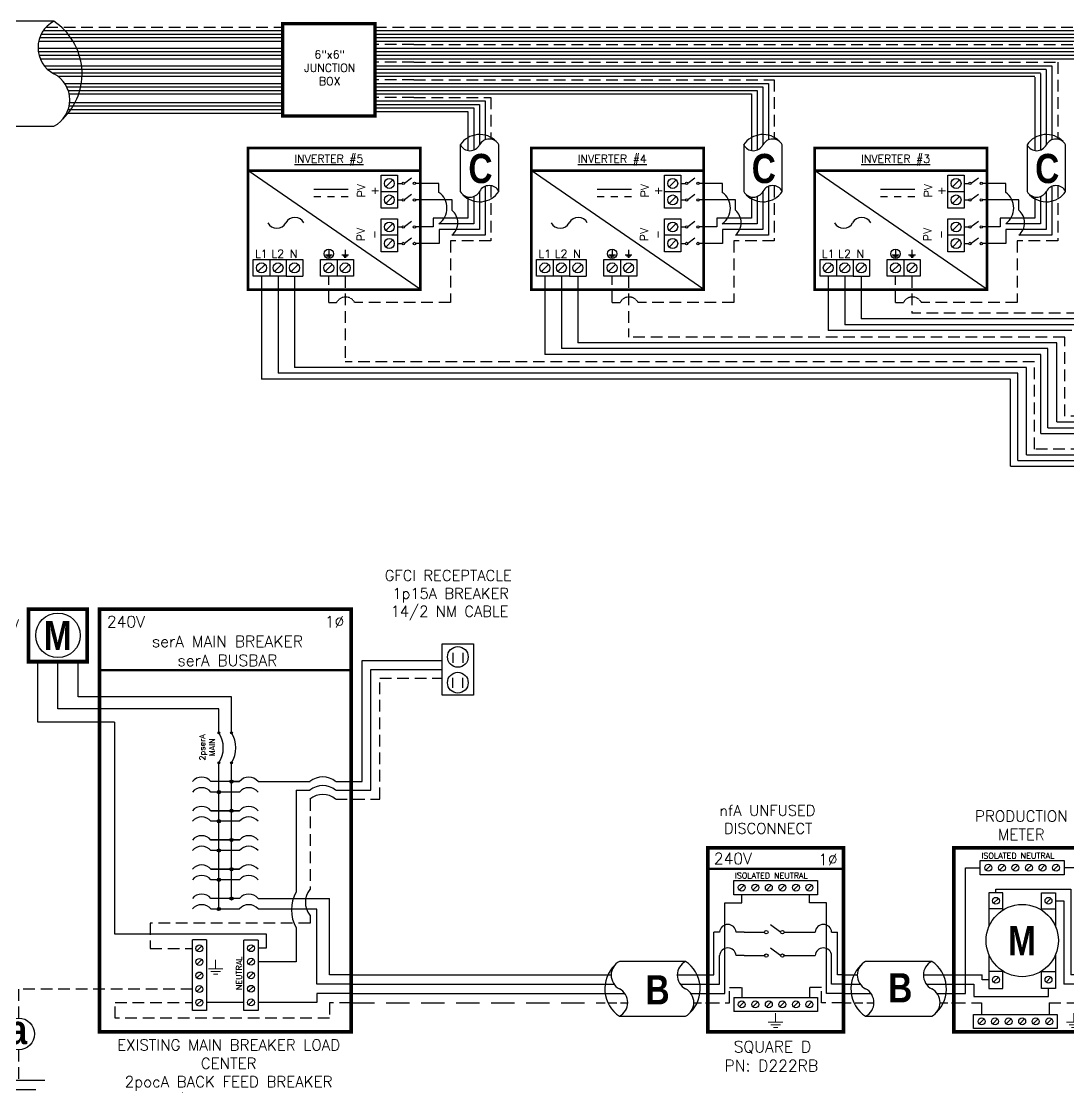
# Model space of a CAD drawing. Header units: feet. Extents: x 20562 to 21370, y 15297 to 15839.
# Drawn here: x 20851.6 to 21188.3, y 15478 to 15820.8 of the extents above; entities that cross this region are included whole.
import ezdxf

# ---------------------------------------------------------------- set-up
doc = ezdxf.new("R2010")
doc.units = ezdxf.units.FT
doc.header["$MEASUREMENT"] = 0
doc.linetypes.add('DASHED', pattern=[0.75, 0.5, -0.25])
doc.linetypes.add('HIDDEN', pattern=[0.375, 0.25, -0.125])
doc.layers.add('TEXT', color=7, linetype='Continuous')
doc.layers.add('Z - TITLEBLOCK TXT', color=7, linetype='Continuous')
doc.styles.add('ONE LINE TXT', font='techb___.ttf')
doc.styles.get("Standard").update_dxf_attribs({"font": 'simplex.shx'})

# ---------------------------------------------------------------- blocks, each defined once
blk = doc.blocks.new('*U20')
at = {"color": 7}
blk.add_line((-79.14, 9), (0, 9), dxfattribs=at)
at = {"color": 10}
blk.add_line((-79.14, 6), (0, 6), dxfattribs=at)
at = {"color": 253}
blk.add_line((-79.14, 3), (0, 3), dxfattribs=at)
at = {"color": 92, "linetype": 'DASHED', "ltscale": 15}
blk.add_line((-79.14, 0), (0, 0), dxfattribs=at)
blk = doc.blocks.new('breakerPanel')
at = {"linetype": 'Continuous'}
h = blk.add_hatch(color=1, dxfattribs=at)
h.dxf.hatch_style = 1
edge = h.paths.add_edge_path()
edge.add_arc((-42.47, 86.8), 0.291, 0, 360)
h = blk.add_hatch(color=1, dxfattribs=at)
h.dxf.hatch_style = 1
edge = h.paths.add_edge_path()
edge.add_arc((-38.44, 86.8), 0.291, 0, 360)
h = blk.add_hatch(color=1, dxfattribs=at)
h.dxf.hatch_style = 1
edge = h.paths.add_edge_path()
edge.add_arc((-42.47, 77.16), 0.291, 0, 360)
h = blk.add_hatch(color=1, dxfattribs=at)
h.dxf.hatch_style = 1
edge = h.paths.add_edge_path()
edge.add_arc((-38.44, 77.16), 0.291, 0, 360)
h = blk.add_hatch(color=1, dxfattribs=at)
h.dxf.hatch_style = 1
edge = h.paths.add_edge_path()
edge.add_arc((-38.44, 71.16), 0.528, 0, 360)
h = blk.add_hatch(color=1, dxfattribs=at)
h.dxf.hatch_style = 1
edge = h.paths.add_edge_path()
edge.add_arc((-42.47, 67.78), 0.528, 0, 360)
h = blk.add_hatch(color=1, dxfattribs=at)
h.dxf.hatch_style = 1
edge = h.paths.add_edge_path()
edge.add_arc((-38.44, 61.76), 0.528, 0, 360)
h = blk.add_hatch(color=1, dxfattribs=at)
h.dxf.hatch_style = 1
edge = h.paths.add_edge_path()
edge.add_arc((-42.47, 58.38), 0.528, 0, 360)
h = blk.add_hatch(color=1, dxfattribs=at)
h.dxf.hatch_style = 1
edge = h.paths.add_edge_path()
edge.add_arc((-38.44, 52.36), 0.528, 0, 360)
h = blk.add_hatch(color=1, dxfattribs=at)
h.dxf.hatch_style = 1
edge = h.paths.add_edge_path()
edge.add_arc((-42.47, 48.98), 0.528, 0, 360)
h = blk.add_hatch(color=1, dxfattribs=at)
h.dxf.hatch_style = 1
edge = h.paths.add_edge_path()
edge.add_arc((-38.44, 42.95), 0.528, 0, 360)
h = blk.add_hatch(color=1, dxfattribs=at)
h.dxf.hatch_style = 1
edge = h.paths.add_edge_path()
edge.add_arc((-42.47, 39.58), 0.528, 0, 360)
h = blk.add_hatch(color=1, dxfattribs=at)
h.dxf.hatch_style = 1
edge = h.paths.add_edge_path()
edge.add_arc((-38.44, 33.55), 0.528, 0, 360)
h = blk.add_hatch(color=1, dxfattribs=at)
h.dxf.hatch_style = 1
edge = h.paths.add_edge_path()
edge.add_arc((-42.47, 30.17), 0.528, 0, 360)
at = {"color": 155, "true_color": 0x647190}
blk.add_line((-80.92, 126.59), (0, 126.59), dxfattribs=at)
at = {"color": 253, "linetype": 'Continuous'}
for p, q in [((-100.73, 90.2), (-100.73, 109.7)), ((-76.04, 90.2), (-100.73, 90.2)), ((-76.04, 90.2), (-76.04, 22.16)), ((-76.04, 22.16), (-27.25, 22.16)), ((-27.25, 22.16), (-27.25, 17.57)), ((-27.25, 17.57), (-29.89, 17.57)), ((-11.01, 0.16), (-29.89, 0.16)), ((0, 3), (-11.01, 3)), ((-11.01, 3), (-11.01, 0.16))]:
    blk.add_line(p, q, dxfattribs=at)
at = {"color": 10, "linetype": 'Continuous'}
for p, q in [((-94.24, 94.51), (-94.24, 109.7)), ((-42.47, 94.51), (-94.24, 94.51)), ((-42.47, 87.09), (-42.47, 94.51)), ((-42.47, 30.17), (-42.47, 76.87)), ((-35.88, 67.78), (-45.04, 67.78)), ((-35.88, 58.38), (-45.04, 58.38)), ((-35.88, 48.98), (-45.04, 48.98)), ((-35.88, 39.58), (-45.04, 39.58)), ((-35.88, 30.17), (-45.04, 30.17)), ((-10.98, 30.17), (-29.89, 30.17)), ((-10.98, 6), (-10.98, 30.17)), ((0, 6), (-10.98, 6))]:
    blk.add_line(p, q, dxfattribs=at)
at = {"color": 7, "linetype": 'Continuous'}
for p, q in [((-87.75, 98.34), (-87.75, 109.7)), ((-38.44, 98.34), (-87.75, 98.34)), ((-38.44, 87.09), (-38.44, 98.34)), ((-38.44, 61.76), (-38.44, 76.87)), ((-35.88, 71.16), (-45.04, 71.16)), ((-38.44, 71.16), (-35.88, 71.16)), ((-45.04, 61.76), (-35.88, 61.76)), ((-35.88, 61.76), (-45.04, 61.76)), ((-38.44, 52.36), (-38.44, 61.76)), ((-45.04, 52.36), (-35.88, 52.36)), ((-35.88, 52.36), (-45.04, 52.36)), ((-38.44, 42.95), (-38.44, 52.36)), ((-45.04, 42.95), (-35.88, 42.95)), ((-35.88, 42.95), (-45.04, 42.95)), ((-38.44, 33.55), (-38.44, 42.95)), ((-35.88, 33.55), (-45.04, 33.55)), ((-6.96, 9), (-6.96, 33.55))]:
    blk.add_line(p, q, dxfattribs=at)
at = {"lineweight": 50}
blk.add_line((-80.92, 106.95), (0, 106.95), dxfattribs=at)
at = {"color": 7}
for p, q in [((-29.89, 33.55), (-6.96, 33.55)), ((0, 9), (-6.96, 9))]:
    blk.add_line(p, q, dxfattribs=at)
at = {"color": 1, "linetype": 'Continuous'}
for p, q in [((-51.03, -2.51), (-51.03, 20.23)), ((-46.49, 20.23), (-51.03, 20.23)), ((-46.49, 20.23), (-46.49, -2.51)), ((-34.43, -2.43), (-34.43, 20.16)), ((-29.89, 20.16), (-34.43, 20.16)), ((-29.89, 20.16), (-29.89, -2.43)), ((-46.49, -2.51), (-51.03, -2.51)), ((-29.89, -2.43), (-34.43, -2.43))]:
    blk.add_line(p, q, dxfattribs=at)
at = {"color": 4, "linetype": 'Continuous'}
for p, q in [((-47.97, 18.28), (-49.55, 16.71)), ((-31.37, 18.35), (-32.94, 16.78)), ((-47.97, 13.93), (-49.55, 12.36)), ((-31.37, 14), (-32.94, 12.43)), ((-47.97, 9.58), (-49.55, 8.01)), ((-31.37, 9.65), (-32.94, 8.08)), ((-47.97, 5.23), (-49.55, 3.66)), ((-31.37, 5.3), (-32.94, 3.73)), ((-47.97, 0.88), (-49.55, -0.69)), ((-31.37, 0.95), (-32.94, -0.62))]:
    blk.add_line(p, q, dxfattribs=at)
at = {"color": 92, "linetype": 'HIDDEN', "ltscale": 15}
for p, q in [((-51.03, 4.44), (-106.89, 4.44)), ((-106.89, 4.44), (-106.89, -4.87)), ((-75.84, -4.96), (-75.84, 0.09)), ((-75.84, 0.09), (-51.03, 0.09)), ((0, 0), (-6.96, 0)), ((-6.96, 0), (-6.96, -4.96)), ((-6.96, -4.96), (-75.84, -4.96)), ((-106.89, -15.1), (-106.89, -24.84))]:
    blk.add_line(p, q, dxfattribs=at)
at = {"color": 92, "linetype": 'Continuous', "ltscale": 15}
blk.add_line((-34.43, 0.09), (-46.49, 0.09), dxfattribs=at)
at = {"lineweight": 50, "const_width": 1.19}
for points in [[(-103.67, 109.7), (-103.67, 126.59), (-84.82, 126.59), (-84.82, 109.7)], [(-80.92, -9.3), (-80.92, 126.59), (0, 126.59), (0, -9.3)]]:
    blk.add_lwpolyline(points, close=True, dxfattribs=at)
at = {"color": 92, "linetype": 'Continuous', "lineweight": 5, "ltscale": 0.05, "flags": 128}
for points in [[(-43.54, 13.81), (-43.54, 10.97)], [(-45.88, 10.97), (-41.2, 10.97)], [(-42.01, 10.1), (-45.07, 10.1)], [(-42.82, 9.23), (-44.25, 9.23)]]:
    blk.add_lwpolyline(points, dxfattribs=at)
at = {"color": 92, "linetype": 'Continuous', "ltscale": 4, "flags": 128}
for points in [[(-115.37, -24.84), (-98.41, -24.84)], [(-101.35, -27.98), (-112.43, -27.98)], [(-104.29, -31.12), (-109.49, -31.12)]]:
    blk.add_lwpolyline(points, dxfattribs=at)
at = {"linetype": 'Continuous'}
blk.add_circle((-94.24, 118.15), 7.15, dxfattribs=at)
at = {"color": 1, "linetype": 'Continuous'}
for centre, radius in [((-42.47, 86.8), 0.291), ((-38.44, 86.8), 0.291), ((-42.47, 77.16), 0.291), ((-38.44, 77.16), 0.291), ((-38.44, 71.16), 0.528), ((-42.47, 67.78), 0.528), ((-38.44, 61.76), 0.528), ((-42.47, 58.38), 0.528), ((-38.44, 52.36), 0.528), ((-42.47, 48.98), 0.528), ((-38.44, 42.95), 0.528), ((-42.47, 39.58), 0.528), ((-38.44, 33.55), 0.528), ((-42.47, 30.17), 0.528)]:
    blk.add_circle(centre, radius, dxfattribs=at)
at = {"color": 4, "linetype": 'Continuous'}
for centre in [(-48.76, 17.49), (-32.16, 17.57), (-48.76, 13.14), (-32.16, 13.21), (-48.76, 8.79), (-32.16, 8.86), (-48.76, 4.44), (-32.16, 4.51), (-48.76, 0.09), (-32.16, 0.16)]:
    blk.add_circle(centre, 1.11, dxfattribs=at)
at = {"color": 7, "linetype": 'Continuous'}
blk.add_circle((-106.89, -9.99), 5.11, dxfattribs=at)
at = {"color": 1, "linetype": 'Continuous'}
for centre, radius, start, end in [((-50.14, 81.98), 9.06, 327.8708, 32.1292), ((-46.11, 81.98), 9.06, 327.8708, 32.1292), ((-48.03, 68.62), 3.93, 40.3392, 139.6608), ((-32.88, 68.62), 3.93, 40.3392, 139.6608), ((-48.03, 65.24), 3.93, 40.3392, 139.6608), ((-32.88, 65.24), 3.93, 40.3392, 139.6608), ((-48.03, 59.21), 3.93, 40.3392, 139.6608), ((-32.88, 59.21), 3.93, 40.3392, 139.6608), ((-48.03, 55.84), 3.93, 40.3392, 139.6608), ((-32.88, 55.84), 3.93, 40.3392, 139.6608), ((-48.03, 49.81), 3.93, 40.3392, 139.6608), ((-32.88, 49.81), 3.93, 40.3392, 139.6608), ((-48.03, 46.43), 3.93, 40.3392, 139.6608), ((-32.88, 46.43), 3.93, 40.3392, 139.6608), ((-48.03, 40.41), 3.93, 40.3392, 139.6608), ((-32.88, 40.41), 3.93, 40.3392, 139.6608), ((-48.03, 37.03), 3.93, 40.3392, 139.6608), ((-32.88, 37.03), 3.93, 40.3392, 139.6608), ((-48.03, 31.01), 3.93, 40.3392, 139.6608), ((-32.88, 31.01), 3.93, 40.3392, 139.6608), ((-48.03, 27.63), 3.93, 40.3392, 139.6608), ((-32.88, 27.63), 3.93, 40.3392, 139.6608)]:
    blk.add_arc(centre, radius, start, end, dxfattribs=at)
at = {"color": 253, "linetype": 'Continuous', "style": 'ONE LINE TXT'}
blk.add_text('M', height=9.38, dxfattribs=at).set_placement((-98.8, 113.43))
at = {"color": 4, "linetype": 'Continuous'}
blk.add_text('NEUTRAL', height=1.874, rotation=90, dxfattribs=at).set_placement((-35.08, 4.08))
at = {"color": 1, "attachment_point": 5}
for s, width, gutter_width, heights, insert, char_height in [('EXISTING\\P120/240V UTILITY METER', 0.0523, 7.17, [0], (-118.95, 118.48), 3.5433), ('240V', 0.1481, 0.75, [0], (-72.39, 122.54), 3.658), ('1∅', 0.1481, 0.75, [0], (-5.31, 122.54), 3.658), ('serA MAIN BREAKER\\PserA BUSBAR', 72.4998, 0.75, [0], (-39.75, 113.14), 3.6576), ('EXISTING MAIN BREAKER LOAD CENTER\\P2pocA BACK FEED BREAKER W/BREAKER LOCK\\P{\\fVerdana|b1|i0|c0|p34;NEC 690.64}', 79.2627, 97.94, [154.49], (-39.35, -25.39), 3.5433)]:
    blk.add_mtext_dynamic_manual_height_columns(s, width=width, gutter_width=gutter_width, heights=heights, dxfattribs=dict(at, insert=insert, char_height=char_height))
at = {"color": 4, "linetype": 'Continuous', "insert": (-46.25, 82.15), "char_height": 1.874, "attachment_point": 5, "rotation": 90}
blk.add_mtext_dynamic_manual_height_columns('2pserA\\PMAIN', width=0.1481, gutter_width=0.75, heights=[0], dxfattribs=at)
at = {"color": 1, "linetype": 'Continuous', "insert": (-110.08, -3.93), "char_height": 9.3833, "attachment_point": 1, "style": 'ONE LINE TXT'}
blk.add_mtext_dynamic_manual_height_columns('{\\W1;\\C256;a}', width=0.1385, gutter_width=2.13, heights=[0], dxfattribs=at)
blk = doc.blocks.new('*U16')
at = {"color": 7}
blk.add_blockref('breakerPanel', (0, 0), dxfattribs=at)
blk = doc.blocks.new('gfci1')
at = {"color": 7, "linetype": 'Continuous'}
for p, q in [((62.57, 41.42), (62.57, 38.21)), ((65.87, 41.42), (65.87, 38.21)), ((33.46, 0), (33.46, 38.87)), ((33.46, 38.87), (59.14, 38.87)), ((62.57, 30.17), (62.57, 33.39)), ((65.87, 30.17), (65.87, 33.39)), ((0, 0), (16.69, 0)), ((24.94, 0), (33.46, 0))]:
    blk.add_line(p, q, dxfattribs=at)
at = {"color": 253, "linetype": 'Continuous'}
for p, q in [((36.28, -2.82), (36.28, 36.06)), ((36.28, 36.06), (59.14, 36.06)), ((12.22, -2.82), (16.69, -2.82)), ((12.22, -2.82), (12.22, -35.5)), ((24.94, -2.82), (36.28, -2.82)), ((12.22, -47.07), (12.22, -57.95)), ((12.22, -57.95), (0, -57.95))]:
    blk.add_line(p, q, dxfattribs=at)
at = {"color": 7}
blk.add_line((16.69, -45.52), (16.69, -45.52), dxfattribs=at)
at = {"color": 7, "linetype": 'Continuous'}
blk.add_lwpolyline([(59.14, 44.31), (69.3, 44.31), (69.3, 27.81), (59.14, 27.81)], close=True, dxfattribs=at)
for centre in [(64.22, 40.06), (64.22, 31.78)]:
    blk.add_circle(centre, 3.33, dxfattribs=at)
blk.add_arc((20.81, -4.99), 6.47, 50.3905, 129.6095, dxfattribs=at)
at = {"color": 253, "linetype": 'Continuous'}
for centre, radius, start, end in [((20.81, -7.8), 6.47, 50.3905, 129.6095), ((22.72, -41.29), 11.99, 151.1704, 208.8296)]:
    blk.add_arc(centre, radius, start, end, dxfattribs=at)
at = {"layer": 'TEXT', "color": 92, "linetype": 'HIDDEN', "ltscale": 15}
for p, q in [((39.09, -5.63), (39.09, 33.24)), ((39.09, 33.24), (59.14, 33.24)), ((16.69, -5.63), (16.69, -34.69)), ((24.94, -5.63), (39.09, -5.63)), ((16.69, -42.94), (16.69, -45.52)), ((16.69, -45.52), (-34.69, -45.52)), ((-34.69, -45.52), (-34.69, -53.67)), ((-34.69, -53.67), (-21.14, -53.67))]:
    blk.add_line(p, q, dxfattribs=at)
at = {"layer": 'TEXT', "color": 92, "linetype": 'Continuous', "ltscale": 15}
for centre, start, end in [((20.81, -10.62), 50.3905, 129.6095), ((21.67, -38.81), 140.3905, 219.6095)]:
    blk.add_arc(centre, 6.47, start, end, dxfattribs=at)
at = {"layer": 'TEXT', "color": 1, "insert": (27.72, 67.97), "char_height": 3.4544, "attachment_point": 1}
blk.add_mtext_dynamic_manual_height_columns('\\A1;\\pi12.999;GFCI RECEPTACLE\\P\\pi15.467;1p15A BREAKER\\P\\pi14.891;14/2 NM CABLE', width=71.8931, gutter_width=92.23, heights=[24.13], dxfattribs=at)
blk = doc.blocks.new('*U12')
at = {"color": 7, "linetype": 'Continuous'}
for p, q in [((-7.14, 13.31), (-28.39, 13.31)), ((-28.39, -4.31), (-7.14, -4.31))]:
    blk.add_line(p, q, dxfattribs=at)
at = {"color": 7}
for p, q in [((-35.53, 9), (-31.05, 9)), ((-9.81, 9), (0, 9))]:
    blk.add_line(p, q, dxfattribs=at)
at = {"color": 10}
for p, q in [((-35.53, 6), (-30.11, 6)), ((-8.87, 6), (0, 6))]:
    blk.add_line(p, q, dxfattribs=at)
at = {"color": 253}
for p, q in [((-35.53, 3), (-26.66, 3)), ((-5.41, 3), (0, 3))]:
    blk.add_line(p, q, dxfattribs=at)
at = {"color": 92, "linetype": 'HIDDEN', "ltscale": 10}
for p, q in [((-4.48, 0), (0, 0)), ((-35.53, 0), (-25.72, 0))]:
    blk.add_line(p, q, dxfattribs=at)
at = {"color": 7, "linetype": 'Continuous'}
for centre, start, end in [((-22.54, 4.5), 133.9732, 236.4265), ((-12.99, 4.5), 313.9732, 56.4265)]:
    blk.add_arc(centre, 10.58, start, end, dxfattribs=at)
at = {"linetype": 'Continuous'}
for centre, start, end in [((-26.08, 8.91), 117.6639, 242.3361), ((-4.83, 8.91), 117.6639, 242.3361), ((-30.7, 0.09), 297.6639, 62.3361), ((-9.45, 0.09), 297.6639, 62.3361)]:
    blk.add_arc(centre, 4.98, start, end, dxfattribs=at)
blk = doc.blocks.new('unfusedDisconnect')
at = {"lineweight": 50}
blk.add_line((-43.61, 43.06), (0, 43.06), dxfattribs=at)
at = {"color": 1, "linetype": 'Continuous'}
for p, q in [((-35.27, 34.78), (-35.27, 39.32)), ((-35.27, 39.32), (-8.32, 39.32)), ((-8.32, 39.32), (-8.32, 34.78)), ((-8.32, 34.78), (-35.27, 34.78)), ((-23.43, 25.18), (-20.16, 22.74)), ((-31.89, 22.73), (-25.32, 22.73)), ((-19.08, 22.73), (-11.7, 22.73)), ((-23.43, 17.65), (-20.16, 15.2)), ((-31.89, 15.2), (-25.32, 15.2)), ((-19.08, 15.2), (-11.7, 15.19)), ((-35.27, 1.76), (-8.32, 1.76)), ((-35.27, 1.76), (-35.27, -2.78)), ((-8.32, 1.76), (-8.32, -2.78)), ((-8.32, -2.78), (-35.27, -2.78))]:
    blk.add_line(p, q, dxfattribs=at)
at = {"color": 4, "linetype": 'Continuous'}
for p, q in [((-31.89, 37.83), (-33.46, 36.26)), ((-27.53, 37.83), (-29.11, 36.26)), ((-23.18, 37.83), (-24.76, 36.26)), ((-18.83, 37.83), (-20.41, 36.26)), ((-14.48, 37.83), (-16.06, 36.26)), ((-10.13, 37.83), (-11.7, 36.26)), ((-31.89, 0.28), (-33.46, -1.3)), ((-27.53, 0.28), (-29.11, -1.3)), ((-23.18, 0.28), (-24.76, -1.3)), ((-18.83, 0.28), (-20.41, -1.3)), ((-14.48, 0.28), (-16.06, -1.3)), ((-10.13, 0.28), (-11.7, -1.3))]:
    blk.add_line(p, q, dxfattribs=at)
at = {"color": 253, "linetype": 'Continuous'}
for p, q in [((-32.67, 32.17), (-32.67, 34.78)), ((-10.92, 32.17), (-10.92, 34.78)), ((-38.16, 3), (-38.16, 32.17)), ((-38.16, 32.17), (-32.67, 32.17)), ((-5.43, 32.17), (-10.92, 32.17)), ((-5.43, 3), (-5.43, 32.17)), ((-43.61, 3), (-38.16, 3)), ((0, 3), (-5.43, 3))]:
    blk.add_line(p, q, dxfattribs=at)
at = {"color": 7, "linetype": 'Continuous'}
for p, q in [((-41.66, 9), (-41.66, 22.73)), ((-39.8, 22.73), (-41.66, 22.73)), ((-31.89, 22.73), (-34.52, 22.73)), ((-11.7, 22.73), (-9.07, 22.73)), ((-3.79, 22.73), (-1.93, 22.73)), ((-1.93, 9), (-1.93, 22.73))]:
    blk.add_line(p, q, dxfattribs=at)
at = {"color": 10, "linetype": 'Continuous'}
for p, q in [((-39.8, 6), (-39.8, 15.2)), ((-31.89, 15.2), (-34.52, 15.2)), ((-11.7, 15.2), (-9.07, 15.2)), ((-3.79, 6), (-3.79, 15.2)), ((-43.61, 6), (-39.8, 6)), ((0, 6), (-3.79, 6))]:
    blk.add_line(p, q, dxfattribs=at)
at = {"color": 7}
for p, q in [((-43.61, 9), (-41.66, 9)), ((0, 9), (-1.93, 9))]:
    blk.add_line(p, q, dxfattribs=at)
at = {"color": 92, "linetype": 'HIDDEN', "ltscale": 15}
for p, q in [((-36.58, 0), (-36.58, 4.9)), ((-36.58, 4.9), (-32.67, 4.9)), ((-32.67, 4.9), (-32.67, 1.76)), ((-7.01, 4.9), (-10.92, 4.9)), ((-10.92, 4.9), (-10.92, 1.76)), ((-7.01, 0), (-7.01, 4.9)), ((-43.61, 0), (-36.58, 0)), ((0, 0), (-7.01, 0))]:
    blk.add_line(p, q, dxfattribs=at)
at = {"lineweight": 50, "const_width": 1.19}
blk.add_lwpolyline([(-43.61, -9.34), (-43.61, 49.84), (0, 49.84), (0, -9.34)], close=True, dxfattribs=at)
at = {"color": 92, "linetype": 'Continuous', "lineweight": 5, "ltscale": 0.05, "flags": 128}
for points in [[(-21.8, -3.32), (-21.8, -6.17)], [(-24.14, -6.17), (-19.45, -6.17)], [(-20.27, -7.03), (-23.32, -7.03)], [(-21.08, -7.9), (-22.51, -7.9)]]:
    blk.add_lwpolyline(points, dxfattribs=at)
at = {"color": 4, "linetype": 'Continuous'}
for centre in [(-32.67, 37.05), (-28.32, 37.05), (-23.97, 37.05), (-19.62, 37.05), (-15.27, 37.05), (-10.92, 37.05), (-32.67, -0.51), (-28.32, -0.51), (-23.97, -0.51), (-19.62, -0.51), (-15.27, -0.51), (-10.92, -0.51)]:
    blk.add_circle(centre, 1.11, dxfattribs=at)
at = {"color": 1, "linetype": 'Continuous'}
for centre in [(-24.78, 22.73), (-19.62, 22.73), (-24.78, 15.2), (-19.62, 15.2)]:
    blk.add_circle(centre, 0.541, dxfattribs=at)
at = {"color": 7, "linetype": 'Continuous'}
for centre in [(-37.16, 22.58), (-6.43, 22.58)]:
    blk.add_arc(centre, 2.64, 3.2819, 176.7181, dxfattribs=at)
at = {"color": 10, "linetype": 'Continuous'}
for centre in [(-37.16, 15.04), (-6.43, 15.04)]:
    blk.add_arc(centre, 2.64, 3.2819, 176.7181, dxfattribs=at)
at = {"color": 4, "linetype": 'Continuous'}
blk.add_text('ISOLATED NEUTRAL', height=1.8743, dxfattribs=at).set_placement((-34.91, 39.97))
at = {"color": 1}
for s, width, gutter_width, heights, insert, char_height, attachment_point in [('\\A1;\\pi15.271;nfA UNFUSED \\P\\pi16.834;DISCONNECT', 64.922, 0, [11.89], (-55.21, 63.58), 3.4544, 1), ('240V', 0.1481, 0.75, [0], (-35.55, 46.4), 3.658, 5), ('1∅', 0.1481, 0.75, [0], (-4.98, 46.1), 3.658, 5), ('\\A1;\\pi11.999,t30.287;SQUARE D\\P\\pi9.0377,t27.326;PN: D222RB', 51.6906, 0.203, [45.94], (-47.25, -12.27), 3.6576, 1)]:
    blk.add_mtext_dynamic_manual_height_columns(s, width=width, gutter_width=gutter_width, heights=heights, dxfattribs=dict(at, insert=insert, char_height=char_height, attachment_point=attachment_point))
blk = doc.blocks.new('*U21')
at = {"color": 7}
for name, p in [('unfusedDisconnect', (0, 0)), ('*U12', (-43.61, 0))]:
    blk.add_blockref(name, p, dxfattribs=at)
at = {"layer": 'Z - TITLEBLOCK TXT', "color": 1, "linetype": 'Continuous', "insert": (-63.63, 8.88), "char_height": 9.3833, "attachment_point": 1, "style": 'ONE LINE TXT'}
blk.add_mtext_dynamic_manual_height_columns('{\\W1;\\C256;B}', width=0.1385, gutter_width=2.13, heights=[0], dxfattribs=at)
blk = doc.blocks.new('productionMeter')
at = {"color": 1, "linetype": 'Continuous'}
for p, q in [((-35.13, 41.18), (-35.13, 45.72)), ((-35.13, 45.72), (-8.18, 45.72)), ((-8.18, 45.72), (-8.18, 41.18)), ((-8.18, 41.18), (-35.13, 41.18)), ((-32.38, 35.4), (-32.38, 24.5)), ((-27.84, 35.4), (-32.38, 35.4)), ((-27.84, 29.86), (-27.84, 35.4)), ((-15.47, 29.86), (-15.47, 35.4)), ((-15.47, 35.4), (-10.93, 35.4)), ((-10.93, 35.4), (-10.93, 24.5)), ((-27.84, 30.21), (-32.38, 30.21)), ((-15.47, 30.21), (-10.93, 30.21)), ((-32.38, 15.55), (-32.38, 4.64)), ((-10.93, 15.55), (-10.93, 4.64)), ((-27.84, 10.04), (-32.38, 10.04)), ((-27.84, 4.64), (-27.84, 10.18)), ((-15.47, 4.64), (-15.47, 10.18)), ((-15.47, 10.04), (-10.93, 10.04)), ((-32.38, 4.64), (-27.84, 4.64)), ((-10.93, 4.64), (-15.47, 4.64)), ((-37.32, -8.24), (-37.32, -3.7)), ((-37.32, -3.7), (-10.37, -3.7)), ((-10.37, -3.7), (-10.37, -8.24)), ((-10.37, -8.24), (-37.32, -8.24))]:
    blk.add_line(p, q, dxfattribs=at)
at = {"color": 253, "linetype": 'Continuous'}
for p, q in [((-39.9, 3), (-39.9, 43.45)), ((-39.9, 43.45), (-35.13, 43.45)), ((-3.71, 43.45), (-8.18, 43.45)), ((-3.71, 43.45), (-3.71, 3)), ((-43.61, 3), (-39.9, 3)), ((0, 3), (-3.71, 3))]:
    blk.add_line(p, q, dxfattribs=at)
at = {"color": 4, "linetype": 'Continuous'}
for p, q in [((-31.74, 44.23), (-33.32, 42.66)), ((-27.39, 44.23), (-28.97, 42.66)), ((-23.04, 44.23), (-24.62, 42.66)), ((-18.69, 44.23), (-20.26, 42.66)), ((-14.34, 44.23), (-15.91, 42.66)), ((-9.99, 44.23), (-11.56, 42.66)), ((-29.33, 33.59), (-30.9, 32.02)), ((-12.41, 33.59), (-13.98, 32.02)), ((-29.33, 8.23), (-30.9, 6.66)), ((-12.41, 8.23), (-13.98, 6.66)), ((-33.93, -5.19), (-35.51, -6.76)), ((-29.58, -5.19), (-31.15, -6.76)), ((-25.23, -5.19), (-26.8, -6.76)), ((-20.88, -5.19), (-22.45, -6.76)), ((-16.53, -5.19), (-18.1, -6.76)), ((-12.18, -5.19), (-13.75, -6.76))]:
    blk.add_line(p, q, dxfattribs=at)
at = {"color": 7}
for p, q in [((-30.11, 35.4), (-30.11, 36.59)), ((-30.11, 36.59), (-5.98, 36.59)), ((-5.98, 36.59), (-5.98, 9)), ((-43.61, 9), (-34.54, 9)), ((-34.54, 7.44), (-34.54, 9)), ((-32.38, 7.44), (-34.54, 7.44)), ((0, 9), (-5.98, 9))]:
    blk.add_line(p, q, dxfattribs=at)
at = {"color": 10, "linetype": 'Continuous'}
for p, q in [((-10.93, 32.81), (-8.25, 32.81)), ((-8.25, 32.81), (-8.25, 6)), ((-43.61, 6), (-37.24, 6)), ((-37.24, 6), (-37.24, 2.05)), ((-13.2, 2.05), (-13.2, 4.64)), ((0, 6), (-8.25, 6)), ((-37.24, 2.05), (-13.2, 2.05))]:
    blk.add_line(p, q, dxfattribs=at)
at = {"color": 92, "linetype": 'HIDDEN', "ltscale": 15}
for p, q in [((-43.61, 0), (-34.72, 0)), ((-12.97, 0), (-12.97, -3.7)), ((-12.97, 0), (0, 0)), ((-34.72, 0), (-34.72, -3.7))]:
    blk.add_line(p, q, dxfattribs=at)
at = {"lineweight": 50, "const_width": 1.19}
blk.add_lwpolyline([(-43.61, -9.34), (-43.61, 49.84), (0, 49.84), (0, -9.34)], close=True, dxfattribs=at)
at = {"color": 92, "linetype": 'Continuous', "lineweight": 5, "ltscale": 0.05, "flags": 128}
for points in [[(-5.04, -3.33), (-5.04, -6.18)], [(-2.7, -6.18), (-7.38, -6.18)], [(-6.57, -7.05), (-3.51, -7.05)], [(-5.76, -7.91), (-4.32, -7.91)]]:
    blk.add_lwpolyline(points, dxfattribs=at)
at = {"color": 4, "linetype": 'Continuous'}
for centre in [(-32.53, 43.45), (-28.18, 43.45), (-23.83, 43.45), (-19.48, 43.45), (-15.13, 43.45), (-10.78, 43.45), (-30.11, 32.81), (-13.2, 32.81), (-30.11, 7.44), (-13.2, 7.44), (-34.72, -5.97), (-30.37, -5.97), (-26.02, -5.97), (-21.67, -5.97), (-17.32, -5.97), (-12.97, -5.97)]:
    blk.add_circle(centre, 1.11, dxfattribs=at)
at = {"linetype": 'Continuous'}
blk.add_circle((-21.65, 20.02), 11.62, dxfattribs=at)
at = {"color": 4, "linetype": 'Continuous'}
blk.add_text('ISOLATED NEUTRAL', height=1.8743, dxfattribs=at).set_placement((-34.77, 46.37))
at = {"color": 253, "linetype": 'Continuous', "style": 'ONE LINE TXT'}
blk.add_text('M', height=9.38, dxfattribs=at).set_placement((-26.21, 15.31))
at = {"color": 1, "insert": (-21.93, 57.08), "char_height": 3.5433, "attachment_point": 5}
blk.add_mtext_dynamic_manual_height_columns('PRODUCTION METER', width=1.3203, gutter_width=7.17, heights=[0], dxfattribs=at)
blk = doc.blocks.new('*U17')
at = {"color": 7}
blk.add_blockref('productionMeter', (0, 0), dxfattribs=at)

msp = doc.modelspace()

# ---------------------------------------------------------------- linework, layer by layer
at = {"color": 7, "linetype": 'Continuous'}
for p, q in [((20862.07, 15820.85), (20821.44, 15820.85)), ((20858.7, 15817.88), (20935.65, 15817.88)), ((20965.26, 15817.88), (20977.79, 15817.88)), ((20977.79, 15817.88), (21365.13, 15817.88)), ((20857.53, 15815.62), (20935.65, 15815.62)), ((20965.26, 15815.62), (20977.79, 15815.62)), ((20977.79, 15815.62), (21361.44, 15815.62)), ((20856.98, 15812.23), (20935.65, 15812.23)), ((20857.29, 15809.97), (20935.65, 15809.97)), ((20965.26, 15812.23), (20977.79, 15812.23)), ((20965.26, 15809.97), (20977.79, 15809.97)), ((20977.79, 15812.23), (21274.03, 15812.23)), ((20977.79, 15809.97), (21270.34, 15809.96)), ((20858.98, 15806.57), (20935.65, 15806.57)), ((20965.26, 15806.57), (20977.79, 15806.57)), ((20977.79, 15806.57), (21182.93, 15806.56)), ((21182.93, 15806.5), (21182.93, 15782.74)), ((20861.52, 15804.3), (20935.65, 15804.3)), ((20965.26, 15804.3), (20977.79, 15804.3)), ((20977.79, 15804.3), (21179.24, 15804.3)), ((21179.24, 15804.12), (21179.24, 15779.46)), ((20865.53, 15800.9), (20935.65, 15800.9)), ((20866.66, 15798.64), (20935.65, 15798.64)), ((20965.26, 15800.9), (20977.79, 15800.9)), ((20965.26, 15798.64), (20977.79, 15798.64)), ((20977.79, 15800.9), (21091.83, 15800.9)), ((20977.79, 15798.64), (21088.14, 15798.64)), ((21088.14, 15798.64), (21088.14, 15779.46)), ((21091.83, 15800.9), (21091.83, 15782.74)), ((20965.26, 15795.24), (20977.79, 15795.24)), ((20977.79, 15795.24), (21000.73, 15795.24)), ((21000.73, 15795.24), (21000.73, 15782.74)), ((20866.67, 15792.5), (20935.65, 15792.5)), ((20867.14, 15794.76), (20935.65, 15794.76)), ((20965.26, 15792.98), (20977.79, 15792.98)), ((20977.79, 15792.98), (20997.04, 15792.98)), ((20997.04, 15792.98), (20997.04, 15779.46)), ((20821.44, 15787.13), (20862.07, 15787.13)), ((20992.72, 15781.12), (20992.72, 15766.16)), ((21005.12, 15766.16), (21005.12, 15781.12)), ((21083.82, 15781.12), (21083.82, 15766.16)), ((21096.22, 15766.16), (21096.22, 15781.12)), ((21174.92, 15781.12), (21174.92, 15766.16)), ((21187.32, 15766.16), (21187.32, 15781.12)), ((20979.88, 15734.59), (20924.44, 15772.86)), ((21070.98, 15734.59), (21015.54, 15772.86)), ((21162.08, 15734.59), (21106.64, 15772.86)), ((20985.86, 15768.72), (20978.37, 15768.72)), ((20985.86, 15765.83), (20985.86, 15768.72)), ((21000.73, 15767.79), (21000.73, 15752.07)), ((21076.96, 15768.72), (21069.47, 15768.72)), ((21076.96, 15765.83), (21076.96, 15768.72)), ((21091.83, 15767.79), (21091.83, 15752.07)), ((21168.06, 15768.72), (21160.57, 15768.72)), ((21168.06, 15765.83), (21168.06, 15768.72)), ((21182.93, 15767.79), (21182.93, 15752.07)), ((20956.69, 15766.8), (20945.59, 15766.8)), ((20947.91, 15764.4), (20945.59, 15764.4)), ((20952.3, 15764.4), (20949.98, 15764.4)), ((20956.69, 15764.4), (20954.37, 15764.4)), ((20997.04, 15764.51), (20997.04, 15755.76)), ((21047.79, 15766.8), (21036.69, 15766.8)), ((21039.01, 15764.4), (21036.69, 15764.4)), ((21043.4, 15764.4), (21041.08, 15764.4)), ((21047.79, 15764.4), (21045.47, 15764.4)), ((21088.14, 15764.51), (21088.14, 15755.76)), ((21138.89, 15766.8), (21127.79, 15766.8)), ((21130.11, 15764.4), (21127.79, 15764.4)), ((21134.5, 15764.4), (21132.18, 15764.4)), ((21138.89, 15764.4), (21136.57, 15764.4)), ((21179.24, 15764.51), (21179.24, 15755.76)), ((20990.05, 15763.42), (20978.37, 15763.42)), ((20990.05, 15760.09), (20990.05, 15763.42)), ((21081.15, 15763.42), (21069.47, 15763.42)), ((21081.15, 15760.09), (21081.15, 15763.42)), ((21172.25, 15763.42), (21160.57, 15763.42)), ((21172.25, 15760.09), (21172.25, 15763.42)), ((20997.04, 15755.76), (20985.86, 15755.76)), ((21088.14, 15755.76), (21076.96, 15755.76)), ((21179.24, 15755.76), (21168.06, 15755.76)), ((21000.73, 15752.07), (20990.05, 15752.07)), ((21091.83, 15752.07), (21081.15, 15752.07)), ((21182.93, 15752.07), (21172.25, 15752.07)), ((20928.81, 15738.93), (20928.81, 15705.82)), ((21019.91, 15738.93), (21019.91, 15713.76)), ((21111.01, 15738.93), (21111.01, 15721.44)), ((21189.28, 15721.44), (21111.01, 15721.44)), ((21179.37, 15713.76), (21019.91, 15713.76)), ((21179.37, 15688.35), (21179.37, 15713.76)), ((21169.65, 15705.82), (20928.81, 15705.82)), ((21169.65, 15677.77), (21169.65, 15705.82)), ((21179.37, 15688.35), (21307.08, 15688.35)), ((21169.65, 15677.77), (21307.08, 15677.77))]:
    msp.add_line(p, q, dxfattribs=at)
at = {"color": 253, "linetype": 'Continuous'}
for p, q in [((20858.02, 15816.75), (20935.65, 15816.75)), ((20965.26, 15816.75), (20977.79, 15816.75)), ((20977.79, 15816.75), (21363.28, 15816.75)), ((20857.2, 15814.49), (20935.65, 15814.49)), ((20965.26, 15814.49), (20977.79, 15814.49)), ((20977.79, 15814.49), (21359.59, 15814.49)), ((20857.07, 15811.1), (20935.65, 15811.1)), ((20857.68, 15808.83), (20935.65, 15808.83)), ((20965.26, 15811.1), (20977.79, 15811.1)), ((20965.26, 15808.83), (20977.79, 15808.83)), ((20977.79, 15811.1), (21272.18, 15811.1)), ((20977.79, 15808.83), (21268.49, 15808.83)), ((20860.02, 15805.43), (20935.65, 15805.43)), ((20965.26, 15805.43), (20977.79, 15805.43)), ((20977.79, 15805.43), (21181.08, 15805.43)), ((20863.37, 15803.17), (20935.65, 15803.17)), ((20965.26, 15803.17), (20977.79, 15803.17)), ((20977.79, 15803.17), (21177.39, 15803.17)), ((21177.39, 15802.93), (21177.39, 15779.3)), ((21181.08, 15805.31), (21181.08, 15781.04)), ((20866.19, 15799.77), (20935.65, 15799.77)), ((20965.26, 15799.77), (20977.79, 15799.77)), ((20977.79, 15799.77), (21089.98, 15799.77)), ((21089.98, 15799.77), (21089.98, 15781.04)), ((20866.97, 15797.5), (20935.65, 15797.5)), ((20965.26, 15797.5), (20977.79, 15797.5)), ((20977.79, 15797.51), (21086.29, 15797.51)), ((21086.29, 15797.51), (21086.29, 15779.3)), ((20866.97, 15793.63), (20935.65, 15793.63)), ((20965.26, 15794.11), (20977.79, 15794.11)), ((20965.26, 15791.84), (20977.79, 15791.84)), ((20977.79, 15794.11), (20998.88, 15794.11)), ((20977.79, 15791.84), (20995.19, 15791.85)), ((20995.19, 15791.85), (20995.19, 15779.3)), ((20998.88, 15794.11), (20998.88, 15781.04)), ((20866.2, 15791.36), (20935.65, 15791.36)), ((20995.19, 15764.34), (20995.19, 15757.61)), ((20998.88, 15766.09), (20998.88, 15753.92)), ((21086.29, 15764.34), (21086.29, 15757.61)), ((21089.98, 15766.09), (21089.98, 15753.92)), ((21177.39, 15764.34), (21177.39, 15757.61)), ((21181.08, 15766.09), (21181.08, 15753.92)), ((20995.19, 15757.61), (20984.04, 15757.61)), ((20984.04, 15757.61), (20984.04, 15754.72)), ((21086.29, 15757.61), (21075.14, 15757.61)), ((21075.14, 15757.61), (21075.14, 15754.72)), ((21177.39, 15757.61), (21166.24, 15757.61)), ((21166.24, 15757.61), (21166.24, 15754.72)), ((20984.04, 15754.72), (20978.37, 15754.72)), ((21075.14, 15754.72), (21069.47, 15754.72)), ((21166.24, 15754.72), (21160.57, 15754.72)), ((20998.88, 15753.92), (20985.89, 15753.92)), ((20985.89, 15753.92), (20985.89, 15749.41)), ((21089.98, 15753.92), (21076.99, 15753.92)), ((21076.99, 15753.92), (21076.99, 15749.41)), ((21181.08, 15753.92), (21168.09, 15753.92)), ((21168.09, 15753.92), (21168.09, 15749.41)), ((20985.89, 15749.41), (20978.37, 15749.41)), ((21076.99, 15749.41), (21069.47, 15749.41)), ((21168.09, 15749.41), (21160.57, 15749.41)), ((20939.42, 15738.93), (20939.42, 15709.52)), ((21030.52, 15738.93), (21030.52, 15717.47)), ((21121.62, 15738.93), (21121.62, 15725.14)), ((21194.4, 15725.14), (21121.62, 15725.14)), ((21184.5, 15717.47), (21030.52, 15717.47)), ((21184.5, 15692.05), (21184.5, 15717.47)), ((21174.77, 15709.52), (20939.42, 15709.52)), ((21174.77, 15681.47), (21174.77, 15709.52)), ((21184.5, 15692.05), (21305.18, 15692.05)), ((21174.77, 15681.47), (21305.18, 15681.47))]:
    msp.add_line(p, q, dxfattribs=at)
at = {"color": 92, "linetype": 'HIDDEN', "ltscale": 15}
for p, q in [((20859.63, 15819.02), (20935.65, 15819.02)), ((20965.26, 15819.02), (20977.79, 15819.02)), ((20977.79, 15819.02), (21366.97, 15819.02)), ((20977.79, 15813.36), (20965.26, 15813.36)), ((20977.79, 15813.36), (21275.87, 15813.36)), ((20977.79, 15807.7), (20965.26, 15807.7)), ((20977.79, 15807.7), (21184.77, 15807.7)), ((21184.77, 15807.7), (21184.77, 15782.95)), ((20977.79, 15802.03), (20965.26, 15802.03)), ((20977.79, 15802.04), (21093.67, 15802.04)), ((21093.67, 15802.04), (21093.67, 15782.95)), ((20977.79, 15796.37), (20965.26, 15796.37)), ((20977.79, 15796.37), (21002.57, 15796.37)), ((21002.57, 15796.37), (21002.57, 15782.95)), ((21002.57, 15768), (21002.57, 15750.22)), ((21093.67, 15768), (21093.67, 15750.22)), ((21184.77, 15768), (21184.77, 15750.22)), ((21002.57, 15750.22), (20989.55, 15750.22)), ((20989.55, 15750.22), (20989.55, 15730.46)), ((21093.67, 15750.22), (21080.65, 15750.22)), ((21080.65, 15750.22), (21080.65, 15730.46)), ((21184.77, 15750.22), (21171.75, 15750.22)), ((21171.75, 15750.22), (21171.75, 15730.46)), ((20950.43, 15730.46), (20950.43, 15738.93)), ((20955.73, 15738.93), (20955.73, 15711.37)), ((21041.53, 15730.46), (21041.53, 15738.93)), ((21046.83, 15738.93), (21046.83, 15719.32)), ((21132.63, 15730.46), (21132.63, 15738.93)), ((21137.93, 15738.93), (21137.93, 15726.99)), ((20950.43, 15730.46), (20952.96, 15730.46)), ((20989.55, 15730.46), (20958.76, 15730.46)), ((21041.53, 15730.46), (21044.06, 15730.46)), ((21080.65, 15730.46), (21049.86, 15730.46)), ((21132.63, 15730.46), (21135.16, 15730.46)), ((21171.75, 15730.46), (21140.96, 15730.46)), ((21196.97, 15726.99), (21137.93, 15726.99)), ((21187.06, 15719.32), (21046.83, 15719.32)), ((21187.06, 15693.9), (21187.06, 15719.32)), ((21177.34, 15711.37), (20955.73, 15711.37)), ((21177.34, 15683.32), (21177.34, 15711.37)), ((21305.23, 15693.9), (21187.06, 15693.9)), ((21305.23, 15683.32), (21177.34, 15683.32))]:
    msp.add_line(p, q, dxfattribs=at)
at = {"color": 1, "linetype": 'Continuous'}
for p, q in [((20967.24, 15760.76), (20967.24, 15771.37)), ((20967.24, 15771.37), (20972.55, 15771.37)), ((20967.24, 15760.76), (20967.24, 15771.37)), ((20972.55, 15771.37), (20972.55, 15760.76)), ((20972.55, 15771.37), (20972.55, 15766.07)), ((21058.34, 15760.76), (21058.34, 15771.37)), ((21058.34, 15771.37), (21063.65, 15771.37)), ((21058.34, 15760.76), (21058.34, 15771.37)), ((21063.65, 15771.37), (21063.65, 15760.76)), ((21063.65, 15771.37), (21063.65, 15766.07)), ((21149.44, 15760.76), (21149.44, 15771.37)), ((21149.44, 15771.37), (21154.75, 15771.37)), ((21149.44, 15760.76), (21149.44, 15771.37)), ((21154.75, 15771.37), (21154.75, 15760.76)), ((21154.75, 15771.37), (21154.75, 15766.07)), ((20972.55, 15768.72), (20973.98, 15768.72)), ((20977.07, 15770.45), (20974.77, 15768.73)), ((21063.65, 15768.72), (21065.08, 15768.72)), ((21068.17, 15770.45), (21065.87, 15768.73)), ((21154.75, 15768.72), (21156.18, 15768.72)), ((21159.27, 15770.45), (21156.97, 15768.73)), ((20972.55, 15766.07), (20967.24, 15766.07)), ((20977.07, 15765.15), (20974.77, 15763.43)), ((21063.65, 15766.07), (21058.34, 15766.07)), ((21068.17, 15765.15), (21065.87, 15763.43)), ((21154.75, 15766.07), (21149.44, 15766.07)), ((21159.27, 15765.15), (21156.97, 15763.43)), ((20972.55, 15763.42), (20973.98, 15763.42)), ((21063.65, 15763.42), (21065.08, 15763.42)), ((21154.75, 15763.42), (21156.18, 15763.42)), ((20972.55, 15760.76), (20967.24, 15760.76)), ((21063.65, 15760.76), (21058.34, 15760.76)), ((21154.75, 15760.76), (21149.44, 15760.76)), ((20967.24, 15746.76), (20967.24, 15757.37)), ((20967.24, 15757.37), (20972.55, 15757.37)), ((20972.55, 15757.37), (20972.55, 15752.06)), ((20972.55, 15754.72), (20973.98, 15754.72)), ((20977.07, 15756.45), (20974.77, 15754.73)), ((21058.34, 15746.76), (21058.34, 15757.37)), ((21058.34, 15757.37), (21063.65, 15757.37)), ((21063.65, 15757.37), (21063.65, 15752.06)), ((21063.65, 15754.72), (21065.08, 15754.72)), ((21068.17, 15756.45), (21065.87, 15754.73)), ((21149.44, 15746.76), (21149.44, 15757.37)), ((21149.44, 15757.37), (21154.75, 15757.37)), ((21154.75, 15757.37), (21154.75, 15752.06)), ((21154.75, 15754.72), (21156.18, 15754.72)), ((21159.27, 15756.45), (21156.97, 15754.73)), ((20972.55, 15752.06), (20967.24, 15752.06)), ((20972.55, 15752.06), (20972.55, 15746.76)), ((20977.07, 15751.14), (20974.77, 15749.43)), ((21063.65, 15752.06), (21058.34, 15752.06)), ((21063.65, 15752.06), (21063.65, 15746.76)), ((21068.17, 15751.14), (21065.87, 15749.43)), ((21154.75, 15752.06), (21149.44, 15752.06)), ((21154.75, 15752.06), (21154.75, 15746.76)), ((21159.27, 15751.14), (21156.97, 15749.43)), ((20972.55, 15749.41), (20973.98, 15749.41)), ((21063.65, 15749.41), (21065.08, 15749.41)), ((21154.75, 15749.41), (21156.18, 15749.41)), ((20926.16, 15744.23), (20936.77, 15744.23)), ((20926.16, 15738.93), (20926.16, 15744.23)), ((20926.16, 15744.23), (20931.47, 15744.23)), ((20931.47, 15744.23), (20931.47, 15738.93)), ((20936.77, 15744.23), (20936.77, 15738.93)), ((20936.77, 15744.23), (20942.07, 15744.23)), ((20942.07, 15744.23), (20942.07, 15738.93)), ((20947.78, 15744.23), (20958.38, 15744.23)), ((20947.78, 15738.93), (20947.78, 15744.23)), ((20947.78, 15744.23), (20953.08, 15744.23)), ((20953.08, 15744.23), (20953.08, 15738.93)), ((20958.38, 15744.23), (20958.38, 15738.93)), ((20972.55, 15746.76), (20967.24, 15746.76)), ((21017.26, 15744.23), (21027.87, 15744.23)), ((21017.26, 15738.93), (21017.26, 15744.23)), ((21017.26, 15744.23), (21022.57, 15744.23)), ((21022.57, 15744.23), (21022.57, 15738.93)), ((21027.87, 15744.23), (21027.87, 15738.93)), ((21027.87, 15744.23), (21033.17, 15744.23)), ((21033.17, 15744.23), (21033.17, 15738.93)), ((21038.88, 15744.23), (21049.48, 15744.23)), ((21038.88, 15738.93), (21038.88, 15744.23)), ((21038.88, 15744.23), (21044.18, 15744.23)), ((21044.18, 15744.23), (21044.18, 15738.93)), ((21049.48, 15744.23), (21049.48, 15738.93)), ((21063.65, 15746.76), (21058.34, 15746.76)), ((21108.36, 15744.23), (21118.97, 15744.23)), ((21108.36, 15738.93), (21108.36, 15744.23)), ((21108.36, 15744.23), (21113.67, 15744.23)), ((21113.67, 15744.23), (21113.67, 15738.93)), ((21118.97, 15744.23), (21118.97, 15738.93)), ((21118.97, 15744.23), (21124.27, 15744.23)), ((21124.27, 15744.23), (21124.27, 15738.93)), ((21129.98, 15744.23), (21140.58, 15744.23)), ((21129.98, 15738.93), (21129.98, 15744.23)), ((21129.98, 15744.23), (21135.28, 15744.23)), ((21135.28, 15744.23), (21135.28, 15738.93)), ((21140.58, 15744.23), (21140.58, 15738.93)), ((21154.75, 15746.76), (21149.44, 15746.76)), ((20936.77, 15738.93), (20926.16, 15738.93)), ((20936.77, 15738.93), (20942.07, 15738.93)), ((20958.38, 15738.93), (20947.78, 15738.93)), ((21027.87, 15738.93), (21017.26, 15738.93)), ((21027.87, 15738.93), (21033.17, 15738.93)), ((21049.48, 15738.93), (21038.88, 15738.93)), ((21118.97, 15738.93), (21108.36, 15738.93)), ((21118.97, 15738.93), (21124.27, 15738.93)), ((21140.58, 15738.93), (21129.98, 15738.93))]:
    msp.add_line(p, q, dxfattribs=at)
at = {"color": 4, "linetype": 'Continuous'}
for p, q in [((20971.03, 15769.85), (20968.76, 15767.59)), ((21062.13, 15769.85), (21059.86, 15767.59)), ((21153.23, 15769.85), (21150.96, 15767.59)), ((20971.03, 15764.55), (20968.76, 15762.29)), ((21062.13, 15764.55), (21059.86, 15762.29)), ((21153.23, 15764.55), (21150.96, 15762.29)), ((20971.03, 15755.85), (20968.76, 15753.58)), ((21062.13, 15755.85), (21059.86, 15753.58)), ((21153.23, 15755.85), (21150.96, 15753.58)), ((20971.03, 15750.54), (20968.76, 15748.28)), ((21062.13, 15750.54), (21059.86, 15748.28)), ((21153.23, 15750.54), (21150.96, 15748.28)), ((20929.95, 15742.71), (20927.68, 15740.45)), ((20935.25, 15742.71), (20932.99, 15740.45)), ((20940.55, 15742.71), (20938.29, 15740.45)), ((20951.56, 15742.71), (20949.3, 15740.45)), ((20956.86, 15742.71), (20954.6, 15740.45)), ((21021.05, 15742.71), (21018.78, 15740.45)), ((21026.35, 15742.71), (21024.09, 15740.45)), ((21031.65, 15742.71), (21029.39, 15740.45)), ((21042.66, 15742.71), (21040.4, 15740.45)), ((21047.96, 15742.71), (21045.7, 15740.45)), ((21112.15, 15742.71), (21109.88, 15740.45)), ((21117.45, 15742.71), (21115.19, 15740.45)), ((21122.75, 15742.71), (21120.49, 15740.45)), ((21133.76, 15742.71), (21131.5, 15740.45)), ((21139.06, 15742.71), (21136.8, 15740.45))]:
    msp.add_line(p, q, dxfattribs=at)
at = {"color": 10, "linetype": 'Continuous'}
for p, q in [((20934.12, 15738.93), (20934.12, 15707.67)), ((21025.22, 15738.93), (21025.22, 15715.61)), ((21116.32, 15738.93), (21116.32, 15723.29)), ((21191.55, 15723.29), (21116.32, 15723.29)), ((21181.64, 15715.61), (21025.22, 15715.61)), ((21181.64, 15690.2), (21181.64, 15715.61)), ((21171.92, 15707.67), (20934.12, 15707.67)), ((21171.92, 15679.62), (21171.92, 15707.67)), ((21181.64, 15690.2), (21306.99, 15690.2)), ((21171.92, 15679.62), (21306.99, 15679.62))]:
    msp.add_line(p, q, dxfattribs=at)
at = {"lineweight": 50}
for points, const_width in [([(20965.26, 15790.39), (20935.65, 15790.39), (20935.65, 15820.11), (20965.26, 15820.11)], 1.08), ([(20924.44, 15734.59), (20924.44, 15780.1), (20979.88, 15780.1), (20979.88, 15734.59)], 0.834), ([(20924.44, 15772.86), (20924.44, 15780.1), (20979.88, 15780.1), (20979.88, 15772.86)], 0.834), ([(21015.54, 15734.59), (21015.54, 15780.1), (21070.98, 15780.1), (21070.98, 15734.59)], 0.834), ([(21015.54, 15772.86), (21015.54, 15780.1), (21070.98, 15780.1), (21070.98, 15772.86)], 0.834), ([(21106.64, 15734.59), (21106.64, 15780.1), (21162.08, 15780.1), (21162.08, 15734.59)], 0.834), ([(21106.64, 15772.86), (21106.64, 15780.1), (21162.08, 15780.1), (21162.08, 15772.86)], 0.834)]:
    msp.add_lwpolyline(points, close=True, dxfattribs=dict(at, const_width=const_width))
at = {"color": 92, "linetype": 'Continuous', "flags": 128}
for points in [[(20950.43, 15747.34), (20950.43, 15745.72)], [(20955.73, 15747.34), (20955.73, 15745.72)], [(21041.53, 15747.34), (21041.53, 15745.72)], [(21046.83, 15747.34), (21046.83, 15745.72)], [(21132.63, 15747.34), (21132.63, 15745.72)], [(21137.93, 15747.34), (21137.93, 15745.72)], [(20949.34, 15745.72), (20951.51, 15745.72)], [(20951.13, 15745.32), (20949.72, 15745.32)], [(20954.65, 15745.72), (20956.81, 15745.72)], [(20956.44, 15745.32), (20955.02, 15745.32)], [(21040.44, 15745.72), (21042.61, 15745.72)], [(21042.23, 15745.32), (21040.82, 15745.32)], [(21045.75, 15745.72), (21047.91, 15745.72)], [(21047.54, 15745.32), (21046.12, 15745.32)], [(21131.54, 15745.72), (21133.71, 15745.72)], [(21133.33, 15745.32), (21131.92, 15745.32)], [(21136.85, 15745.72), (21139.01, 15745.72)], [(21138.64, 15745.32), (21137.22, 15745.32)]]:
    msp.add_lwpolyline(points, dxfattribs=at)
at = {"color": 92, "linetype": 'HIDDEN', "flags": 128}
for points in [[(20950.76, 15744.92), (20950.09, 15744.92)], [(20956.06, 15744.92), (20955.4, 15744.92)], [(21041.86, 15744.92), (21041.19, 15744.92)], [(21047.16, 15744.92), (21046.5, 15744.92)], [(21132.96, 15744.92), (21132.29, 15744.92)], [(21138.26, 15744.92), (21137.6, 15744.92)]]:
    msp.add_lwpolyline(points, dxfattribs=at)
at = {"color": 4, "linetype": 'Continuous'}
for centre in [(20969.9, 15768.72), (21061, 15768.72), (21152.1, 15768.72), (20969.9, 15763.42), (21061, 15763.42), (21152.1, 15763.42), (20969.9, 15754.72), (21061, 15754.72), (21152.1, 15754.72), (20969.9, 15749.41), (21061, 15749.41), (21152.1, 15749.41), (20928.81, 15741.58), (20934.12, 15741.58), (20939.42, 15741.58), (20950.43, 15741.58), (20955.73, 15741.58), (21019.91, 15741.58), (21025.22, 15741.58), (21030.52, 15741.58), (21041.53, 15741.58), (21046.83, 15741.58), (21111.01, 15741.58), (21116.32, 15741.58), (21121.62, 15741.58), (21132.63, 15741.58), (21137.93, 15741.58)]:
    msp.add_circle(centre, 1.6, dxfattribs=at)
at = {"color": 1, "linetype": 'Continuous'}
for centre in [(20974.36, 15768.72), (20977.99, 15768.72), (21065.46, 15768.72), (21069.09, 15768.72), (21156.56, 15768.72), (21160.19, 15768.72), (20974.36, 15763.42), (20977.99, 15763.42), (21065.46, 15763.42), (21069.09, 15763.42), (21156.56, 15763.42), (21160.19, 15763.42), (20974.36, 15754.72), (20977.99, 15754.72), (21065.46, 15754.72), (21069.09, 15754.72), (21156.56, 15754.72), (21160.19, 15754.72), (20974.36, 15749.41), (20977.99, 15749.41), (21065.46, 15749.41), (21069.09, 15749.41), (21156.56, 15749.41), (21160.19, 15749.41)]:
    msp.add_circle(centre, 0.381, dxfattribs=at)
at = {"color": 92, "linetype": 'Continuous'}
for centre in [(20950.43, 15746.11), (21041.53, 15746.11), (21132.63, 15746.11)]:
    msp.add_circle(centre, 1.52, dxfattribs=at)
at = {"linetype": 'Continuous'}
for centre, radius, start, end in [((20866.49, 15812.42), 9.52, 117.6639, 242.3361), ((20857.65, 15795.56), 9.52, 297.6639, 62.3361), ((21002.02, 15779.49), 3.5, 27.6639, 152.3361), ((21093.12, 15779.49), 3.5, 27.6639, 152.3361), ((21184.22, 15779.49), 3.5, 27.6639, 152.3361), ((20995.82, 15782.74), 3.5, 207.6639, 332.3361), ((21086.92, 15782.74), 3.5, 207.6639, 332.3361), ((21178.02, 15782.74), 3.5, 207.6639, 332.3361), ((21002.02, 15764.54), 3.5, 27.6639, 152.3361), ((21093.12, 15764.54), 3.5, 27.6639, 152.3361), ((21184.22, 15764.54), 3.5, 27.6639, 152.3361), ((20982.24, 15760.8), 6.2, 305.6505, 54.3495), ((20995.82, 15767.79), 3.5, 207.6639, 332.3361), ((21073.34, 15760.8), 6.2, 305.6505, 54.3495), ((21086.92, 15767.79), 3.5, 207.6639, 332.3361), ((21164.44, 15760.8), 6.2, 305.6505, 54.3495), ((21178.02, 15767.79), 3.5, 207.6639, 332.3361), ((20939.55, 15754.52), 3.27, 27.6639, 152.3361), ((20986.69, 15756.08), 5.23, 309.9338, 50.0662), ((21030.65, 15754.52), 3.27, 27.6639, 152.3361), ((21077.79, 15756.08), 5.23, 309.9338, 50.0662), ((21121.75, 15754.52), 3.27, 27.6639, 152.3361), ((21168.89, 15756.08), 5.23, 309.9338, 50.0662), ((20933.75, 15757.56), 3.27, 207.6639, 332.3361), ((21024.85, 15757.56), 3.27, 207.6639, 332.3361), ((21115.95, 15757.56), 3.27, 207.6639, 332.3361)]:
    msp.add_arc(centre, radius, start, end, dxfattribs=at)
at = {"color": 7, "linetype": 'Continuous'}
for centre, radius, start, end in [((20850.88, 15803.99), 20.24, 313.9732, 56.4265), ((20998.92, 15777), 7.45, 43.9732, 146.4265), ((21090.02, 15777), 7.45, 43.9732, 146.4265), ((21181.12, 15777), 7.45, 43.9732, 146.4265), ((20998.92, 15770.28), 7.45, 223.9732, 326.4265), ((21090.02, 15770.28), 7.45, 223.9732, 326.4265), ((21181.12, 15770.28), 7.45, 223.9732, 326.4265)]:
    msp.add_arc(centre, radius, start, end, dxfattribs=at)
at = {"color": 92, "linetype": 'HIDDEN', "ltscale": 0.3}
for centre in [(20955.86, 15728.94), (21046.96, 15728.94), (21138.06, 15728.94)]:
    msp.add_arc(centre, 3.27, 27.6639, 152.3361, dxfattribs=at)

# ---------------------------------------------------------------- block references
at = {"color": 7}
for name, p in [('gfci1', (20927.71, 15576.43)), ('*U16', (20957.6, 15505.27)), ('*U21', (21115.88, 15505.27)), ('*U17', (21195.02, 15505.27)), ('*U12', (21151.41, 15505.27)), ('*U20', (21036.74, 15505.27))]:
    msp.add_blockref(name, p, dxfattribs=at)

# ---------------------------------------------------------------- texts
at = {"color": 1, "linetype": 'Continuous'}
for s, p in [('%%UINVERTER #5', (20939.37, 15775.35)), ('%%UINVERTER #4', (21030.47, 15775.35)), ('%%UINVERTER #3', (21121.57, 15775.35))]:
    msp.add_text(s, height=2.5744, dxfattribs=at).set_placement(p)
at = {"color": 1, "insert": (20950.74, 15805.9), "char_height": 2.5744, "width": 0.3355, "attachment_point": 5}
msp.add_mtext('6"x6"  JUNCTION BOX  ', dxfattribs=at)
at = {"color": 1, "linetype": 'Continuous', "char_height": 9.3833, "attachment_point": 1, "style": 'ONE LINE TXT'}
for s, insert in [('{\\W1;\\C256;C}', (20995.32, 15778.22)), ('{\\W1;\\C256;C}', (21086.42, 15778.22)), ('{\\W1;\\C256;C}', (21177.52, 15778.22)), ('{\\W1;\\C256;B}', (21130.27, 15514.8))]:
    msp.add_mtext_dynamic_manual_height_columns(s, width=0.1385, gutter_width=2.13, heights=[0], dxfattribs=dict(at, insert=insert))
at = {"color": 1, "char_height": 2.574, "attachment_point": 5, "rotation": 90}
for s, width, insert in [('PV +', 2.8378, (20963.04, 15766.36)), ('PV +', 2.8378, (21054.14, 15766.36)), ('PV +', 2.8378, (21145.24, 15766.36)), ('PV -', 2.8013, (20962.88, 15752.3)), ('PV -', 2.8013, (21053.98, 15752.3)), ('PV -', 2.8013, (21145.08, 15752.3))]:
    msp.add_mtext_dynamic_manual_height_columns(s, width=width, gutter_width=0.75, heights=[0], dxfattribs=dict(at, insert=insert))
at = {"color": 1, "attachment_point": 5}
for s, insert, char_height in [('L1', (20928.77, 15746.09), 2.574), ('L2', (20934.03, 15746.11), 2.574), ('N', (20939.13, 15746.07), 2.57), ('L1', (21019.87, 15746.09), 2.574), ('L2', (21025.13, 15746.11), 2.574), ('N', (21030.23, 15746.07), 2.57), ('L1', (21110.97, 15746.09), 2.574), ('L2', (21116.23, 15746.11), 2.574), ('N', (21121.33, 15746.07), 2.57)]:
    msp.add_mtext_dynamic_manual_height_columns(s, width=0.1481, gutter_width=0.75, heights=[0], dxfattribs=dict(at, insert=insert, char_height=char_height))

doc.saveas('drawing.dxf')
